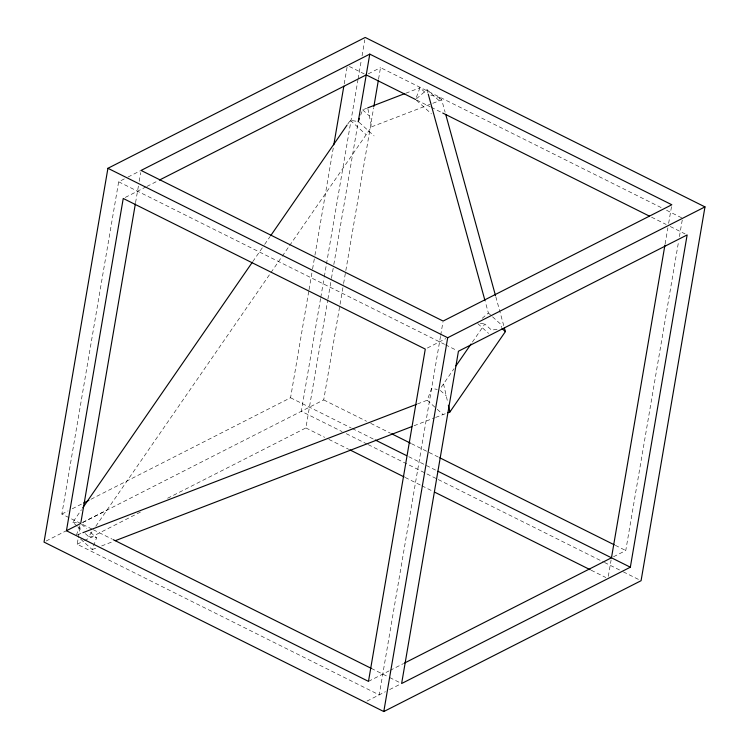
<?xml version="1.0" encoding="UTF-8"?>
<svg xmlns="http://www.w3.org/2000/svg" width="749" height="749" viewBox="0 0 749 749"><rect width="100%" height="100%" fill="white"/><g stroke="black" fill="none" stroke-linecap="round" stroke-linejoin="round"><path stroke-width="0.56" stroke-dasharray="3.75 2.81" d="M80.723 523.476L61.858 514.067L118.66 181.792L126.974 177.56M440.506 336.367L379.219 694.875L77.175 544.242L78.111 538.784M78.299 537.688L80.358 525.667M135.56 202.698L138.462 185.733M139.211 181.361L140.7 172.616M90.966 499.265L290.565 397.766L308.841 290.837M309.037 289.685L312.38 270.136M312.576 268.994L314.739 256.345M314.936 255.194L333.408 147.113M344.222 83.879L347.367 65.481M320.572 298.542L301.304 411.267L342.078 431.602M320.769 297.4L324.111 277.842M324.308 276.69L326.274 265.193M326.47 264.041L357.928 80.012M358.125 78.86L361.271 60.454M362.057 55.857L364.81 39.753M167.617 498.254L305.882 427.941L327.716 300.237M327.912 299.085L331.255 279.536M331.451 278.394L333.614 265.745M333.811 264.594L358.256 121.553M82.568 522.502L323.718 399.91L339.868 305.414M340.065 304.263L343.417 284.676M343.613 283.525L373.667 107.678M378.563 79.066L380.52 67.625L661.657 207.829M440.684 335.271L442.931 322.154M608.3 576.384L611.1 559.99M665.131 243.921L667.883 227.818M668.642 223.333L671.825 204.758M613.515 556.76L625.761 550.534L678.631 241.253M679.409 236.656L682.554 218.259L665.833 209.917M76.351 535.198L79.937 525.611M80.527 538.98L92.202 549.569L96.574 537.848L89.899 531.799M360.644 115.159L362.628 109.831L366.682 108.268M416.369 97.37L419.946 87.773L426.658 93.859M417.408 403.983L427.22 400.209L431.593 388.488L437.257 389.358M289.573 245.606L371.57 126.853L441.723 99.86L445.121 112.238M76.969 526.051L72.803 522.268L81.435 509.769M252.731 261.682L264.013 245.335M264.678 244.38L269.996 236.684M347.676 124.184L350.326 120.336L357.123 121.375M85.311 533.606L88.644 536.63L92.548 530.966M95.806 526.247L270.314 273.507M270.979 272.552L281.605 257.15M282.27 256.195L288.908 246.571M441.236 387.214L454.025 368.695M472.394 342.096L484.856 324.045L491.569 330.131L497.86 329.204M416.453 98.746L427.033 89.702L439.551 101.049L439.186 97.557L429.786 94.786M482.216 318.306L488.395 313.035L485.296 301.753M128.013 177.036L140.494 170.688M125.28 197.427L145.84 186.969M146.879 186.445L158.32 180.621M368.274 73.851L380.52 67.625M61.858 514.067L68.103 510.902M72.26 508.786L82.652 503.497M46.11 541.04L65.903 530.975M82.736 522.456L106.892 510.191M427.323 348.051L445.795 338.66M77.175 544.242L83.411 541.078M84.459 540.544L140.587 511.998M368.48 681.375L389.003 670.935M390.042 670.411L403.561 663.539M366.973 701.101L385.454 691.702M389.611 689.586L401.052 683.771M405.799 93.222L419.946 87.773M77.447 534.786L82.896 532.689M92.202 549.569L97.445 547.556M101.639 545.937L113.174 541.499M414.028 425.75L434.542 417.858M435.609 417.446L446.956 413.092M480.324 323.353L484.856 324.045M72.803 522.268L77.334 522.961M88.644 536.63L96.574 537.848M349.352 66.474L364.248 73.898M416.613 100.02L430.188 106.789M431.237 107.313L441.676 112.519M651.564 217.191L666.189 224.475M670.261 226.507L685.148 233.941M118.66 181.792L444.532 344.306M445.524 344.802L456.45 350.251M323.718 399.91L366.57 421.275M370.746 423.363L390.603 433.268M411.51 443.689L438.68 457.236M615.313 545.328L625.761 550.534M290.565 397.766L351.234 428.016M352.283 428.54L373.189 438.961M408.72 456.684L435.89 470.241M346.253 433.68L367.169 444.11M368.208 444.634L437.21 479.042M438.259 479.566L603.441 561.947M604.48 562.462L622.26 571.328M623.299 571.852L638.981 579.67M305.882 427.941L324.692 437.322M328.877 439.401L348.734 449.306M405.172 477.45L420.844 485.268M421.893 485.792L433.39 491.531M591.204 570.232L605.838 577.526M82.821 524.525L92.239 529.215M93.288 529.74L112.125 539.13M371.279 668.38L388.731 677.077M389.723 677.573L400.64 683.022M439.186 97.557L441.723 99.86M416.407 100.254L431.415 113.867M362.628 109.831L369.341 115.917M359.089 122.302L374.097 135.915M350.326 120.336L366.167 134.708M488.395 313.035L491.728 316.059M492.561 316.818L500.903 324.383L501.774 327.538M477.759 323.587L488.601 333.417M440.356 390.463L446.226 395.79M427.22 400.209L436.386 408.533M437.229 409.282L443.062 414.581M81.557 524.234L86.566 528.775M77.802 526.8L81.969 530.582M495.81 296.735L504.152 327.107M427.033 89.702L427.969 93.082M443.53 383.891L447.659 402.073M367.899 108.886L371.57 126.853"/><path stroke-width="1.12" d="M107.922 168.291L44.022 542.098L383.797 711.55L641.078 580.709L704.978 206.902L365.203 37.45L107.922 168.291L447.696 337.733L704.978 206.902M66.446 530.741L123.239 198.466L425.282 349.09L368.48 681.375L66.446 530.741L80.723 523.476L135.363 203.85M333.801 144.819L343.828 86.182M369.781 54.125L141.074 170.435L443.118 321.059L671.825 204.758L369.781 54.125L358.256 121.553L359.445 118.351M373.863 106.536L378.367 80.218M383.797 711.55L447.696 337.733M664.934 245.063L611.474 557.799L404.6 663.005M630.34 567.208L687.142 234.933L458.435 351.234L401.633 683.519L630.34 567.208L437.987 471.28M82.765 507.841L252.067 262.646M270.661 235.72L347.012 125.149M455.991 365.84L471.084 343.988M447.921 412.727L449.906 411.969L505.388 331.61L504.461 328.24M159.359 180.097L366.233 74.891L415.573 99.495M83.691 502.972L88.888 500.323M367.703 107.875L404.703 93.634M82.896 532.689L416.322 404.404M113.174 539.654L115.271 540.694L411.847 426.593M442.725 113.033L649.477 216.152M391.652 433.783L410.461 443.165M439.729 457.761L614.264 544.804M375.277 440.009L406.632 455.645M349.783 449.831L404.123 476.935M434.429 492.046L590.156 569.708M115.271 540.694L371.279 668.38M502.064 328.586L505.388 331.61M445.739 114.485L495.501 295.612M428.278 94.215L484.987 300.63M448.37 405.218L449.906 411.969"/></g></svg>
